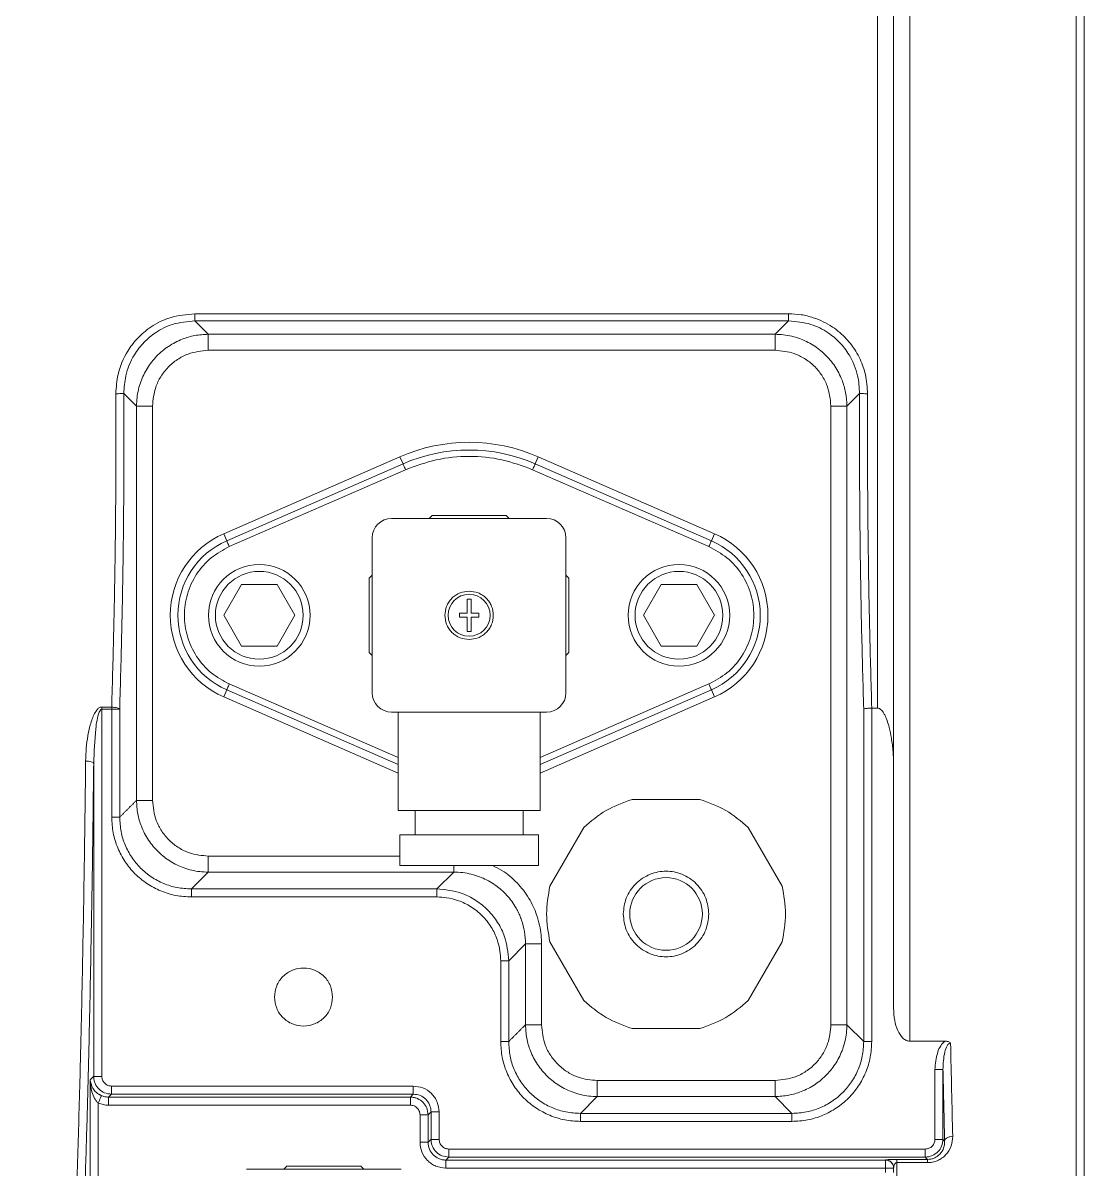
# Model space of a CAD drawing. Header units: inches. Extents: x 1132 to 1762, y 974 to 1371.
# Drawn here: x 1397.62 to 1404.2, y 1093.41 to 1100.51 of the extents above; entities that cross this region are included whole.
import ezdxf

# ---------------------------------------------------------------- set-up
doc = ezdxf.new("R2010")
doc.units = ezdxf.units.IN
doc.header["$MEASUREMENT"] = 0
doc.layers.get('0').update_dxf_attribs({"color": 1})

msp = doc.modelspace()

# ---------------------------------------------------------------- linework, layer by layer
at = {"linetype": 'Continuous', "lineweight": 15}
for p, q in [((1403.1165, 1105.4294), (1403.1165, 1094.2044)), ((1404.1465, 1105.4294), (1404.1465, 1092.2019)), ((1404.1965, 1105.4294), (1404.1965, 1092.2019)), ((1402.9165, 1096.267), (1402.9165, 1104.6394)), ((1398.6873, 1098.7097), (1402.3658, 1098.7097)), ((1398.7704, 1098.5826), (1398.6873, 1098.6658)), ((1402.3658, 1098.6658), (1398.6873, 1098.6658)), ((1402.3658, 1098.6658), (1402.2826, 1098.5826)), ((1398.7704, 1098.5826), (1402.2826, 1098.5826)), ((1402.2826, 1098.4834), (1398.7704, 1098.4834)), ((1398.3257, 1098.138), (1398.2473, 1098.2164)), ((1402.8057, 1098.2164), (1402.7273, 1098.138)), ((1398.3257, 1095.6957), (1398.3257, 1098.138)), ((1398.425, 1098.138), (1398.3257, 1098.138)), ((1398.425, 1095.6957), (1398.425, 1098.138)), ((1402.628, 1098.138), (1402.628, 1094.3057)), ((1402.7273, 1098.138), (1402.7273, 1094.3057)), ((1399.9579, 1097.8239), (1398.8659, 1097.3473)), ((1398.885, 1097.3036), (1399.977, 1097.7801)), ((1399.977, 1097.7801), (1399.9579, 1097.8239)), ((1400.796, 1097.7801), (1400.8151, 1097.8239)), ((1400.796, 1097.7801), (1401.888, 1097.3036)), ((1401.9071, 1097.3473), (1400.8151, 1097.8239)), ((1399.9929, 1097.7437), (1398.9009, 1097.2671)), ((1401.8721, 1097.2671), (1400.7801, 1097.7437)), ((1400.8665, 1097.4419), (1399.9065, 1097.4419)), ((1400.138, 1097.4419), (1400.1567, 1097.4605)), ((1400.1567, 1097.4605), (1400.6164, 1097.4605)), ((1400.6164, 1097.4605), (1400.635, 1097.4419)), ((1398.885, 1097.3036), (1398.8659, 1097.3473)), ((1401.888, 1097.3036), (1401.9071, 1097.3473)), ((1399.7865, 1097.3219), (1399.7865, 1096.3619)), ((1400.9865, 1096.3619), (1400.9865, 1097.3219)), ((1399.7678, 1097.0717), (1399.7865, 1097.0904)), ((1399.7678, 1096.612), (1399.7678, 1097.0717)), ((1400.9865, 1097.0904), (1401.0052, 1097.0717)), ((1401.0052, 1097.0717), (1401.0052, 1096.612)), ((1398.9765, 1097.0324), (1398.8665, 1096.8419)), ((1399.1965, 1097.0324), (1398.9765, 1097.0324)), ((1399.3065, 1096.8419), (1399.1965, 1097.0324)), ((1401.5765, 1097.0324), (1401.4665, 1096.8419)), ((1401.7965, 1097.0324), (1401.5765, 1097.0324)), ((1401.9065, 1096.8419), (1401.7965, 1097.0324)), ((1400.399, 1096.9419), (1400.374, 1096.9419)), ((1400.374, 1096.9419), (1400.374, 1096.8544)), ((1400.399, 1096.8544), (1400.399, 1096.9419)), ((1398.8665, 1096.8419), (1398.9765, 1096.6513)), ((1399.1965, 1096.6513), (1399.3065, 1096.8419)), ((1400.3265, 1096.8544), (1400.3265, 1096.8294)), ((1400.374, 1096.8544), (1400.3265, 1096.8544)), ((1400.4465, 1096.8544), (1400.399, 1096.8544)), ((1400.4465, 1096.8294), (1400.4465, 1096.8544)), ((1401.4665, 1096.8419), (1401.5765, 1096.6513)), ((1401.7965, 1096.6513), (1401.9065, 1096.8419)), ((1400.3265, 1096.8294), (1400.374, 1096.8294)), ((1400.374, 1096.8294), (1400.374, 1096.7419)), ((1400.399, 1096.8294), (1400.4465, 1096.8294)), ((1400.399, 1096.7419), (1400.399, 1096.8294)), ((1400.374, 1096.7419), (1400.399, 1096.7419)), ((1398.9765, 1096.6513), (1399.1965, 1096.6513)), ((1401.5765, 1096.6513), (1401.7965, 1096.6513)), ((1399.7865, 1096.5933), (1399.7678, 1096.612)), ((1401.0052, 1096.612), (1400.9865, 1096.5933)), ((1398.9009, 1096.4166), (1399.9465, 1095.9603)), ((1400.8265, 1095.9603), (1401.8721, 1096.4166)), ((1398.885, 1096.3801), (1398.8659, 1096.3364)), ((1399.9465, 1095.9169), (1398.885, 1096.3801)), ((1401.888, 1096.3801), (1400.8265, 1095.9169)), ((1401.9071, 1096.3364), (1401.888, 1096.3801)), ((1398.8659, 1096.3364), (1399.9465, 1095.8648)), ((1400.8265, 1095.8648), (1401.9071, 1096.3364)), ((1398.172, 1096.2606), (1398.1106, 1096.2606)), ((1398.1106, 1096.2606), (1398.1106, 1093.9859)), ((1398.172, 1095.5916), (1398.172, 1096.2606)), ((1398.2216, 1096.2606), (1398.2216, 1095.5916)), ((1399.9065, 1096.2419), (1400.3865, 1096.2419)), ((1400.3865, 1096.2419), (1400.8665, 1096.2419)), ((1402.8315, 1094.2016), (1402.8315, 1096.2606)), ((1402.8812, 1096.267), (1402.8811, 1094.2016)), ((1398.0606, 1095.924), (1398.0606, 1093.9859)), ((1401.3965, 1095.7014), (1401.8165, 1095.7014)), ((1399.9465, 1095.6319), (1400.8265, 1095.6319)), ((1400.887, 1095.1648), (1401.097, 1095.5285)), ((1402.116, 1095.5285), (1402.326, 1095.1648)), ((1400.8165, 1095.4819), (1399.9565, 1095.4819)), ((1399.9565, 1095.3503), (1398.7704, 1095.3503)), ((1399.9565, 1095.2919), (1400.8165, 1095.2919)), ((1400.2911, 1095.2511), (1400.2911, 1095.2919)), ((1398.6662, 1095.1469), (1398.7704, 1095.2511)), ((1400.2911, 1095.2511), (1398.7704, 1095.2511)), ((1400.1869, 1095.1469), (1400.2911, 1095.2511)), ((1398.6662, 1095.1469), (1400.1869, 1095.1469)), ((1400.1869, 1095.1469), (1400.1869, 1095.0973)), ((1400.1869, 1095.0973), (1398.6662, 1095.0973)), ((1400.7357, 1094.8064), (1400.6316, 1094.7023)), ((1400.7357, 1094.3057), (1400.7357, 1094.8064)), ((1400.835, 1094.3057), (1400.835, 1094.8064)), ((1401.097, 1094.4552), (1400.887, 1094.8189)), ((1402.326, 1094.8189), (1402.116, 1094.4552)), ((1400.582, 1094.2016), (1400.582, 1094.7023)), ((1400.6316, 1094.7023), (1400.6316, 1094.2016)), ((1401.8165, 1094.2823), (1401.3965, 1094.2823)), ((1402.8315, 1094.2016), (1402.7273, 1094.3057)), ((1403.1165, 1094.2044), (1403.3335, 1094.2044)), ((1403.3224, 1094.0282), (1403.3224, 1093.5959)), ((1398.039, 1093.9642), (1398.039, 1090.9219)), ((1398.1705, 1093.9259), (1400.0407, 1093.9259)), ((1398.1705, 1093.9259), (1398.1705, 1093.8759)), ((1402.2826, 1093.9603), (1401.1804, 1093.9603)), ((1398.1705, 1093.8759), (1398.1523, 1093.8577)), ((1398.1523, 1093.8577), (1400.0224, 1093.8577)), ((1398.1705, 1093.8759), (1400.0407, 1093.8759)), ((1400.0224, 1093.8577), (1400.0407, 1093.8759)), ((1401.0762, 1093.7569), (1401.1804, 1093.8611)), ((1402.2826, 1093.8611), (1401.1804, 1093.8611)), ((1402.3868, 1093.7569), (1402.2826, 1093.8611)), ((1398.0889, 1093.8208), (1398.0889, 1090.9219)), ((1400.0824, 1093.5776), (1400.0824, 1093.7477)), ((1400.1323, 1093.7477), (1400.1323, 1093.5776)), ((1400.2006, 1093.766), (1400.1506, 1093.766)), ((1400.1506, 1093.766), (1400.1506, 1093.5959)), ((1400.2006, 1093.766), (1400.2006, 1093.5959)), ((1401.0762, 1093.7569), (1402.3868, 1093.7569)), ((1402.3868, 1093.7073), (1401.0762, 1093.7073)), ((1400.1323, 1093.5776), (1400.0824, 1093.5776)), ((1403.2725, 1093.5959), (1403.3224, 1093.5959)), ((1403.3326, 1093.5857), (1403.3224, 1093.5959)), ((1400.2605, 1093.5359), (1403.2125, 1093.5359)), ((1400.2605, 1093.5359), (1400.2605, 1093.4859)), ((1399.238, 1093.4119), (1399.2567, 1093.4305)), ((1399.2567, 1093.4305), (1399.7164, 1093.4305)), ((1399.7164, 1093.4305), (1399.7351, 1093.4119)), ((1400.2605, 1093.4859), (1400.2423, 1093.4677)), ((1400.2423, 1093.4677), (1402.9665, 1093.4677)), ((1403.2125, 1093.4859), (1400.2605, 1093.4859)), ((1403.0365, 1093.4716), (1403.2269, 1093.4716)), ((1403.0365, 1093.4517), (1403.0365, 1093.3079)), ((1403.2269, 1093.4517), (1403.0365, 1093.4517)), ((1403.2269, 1093.4716), (1403.2125, 1093.4859)), ((1399.9665, 1093.4119), (1399.0065, 1093.4119)), ((1402.9665, 1093.4177), (1400.2423, 1093.4177)), ((1402.9665, 1093.4177), (1403.0019, 1093.4177)), ((1402.9665, 1093.3906), (1402.9665, 1093.4177))]:
    msp.add_line(p, q, dxfattribs=at)
at = {"linetype": 'Continuous', "lineweight": 15, "flags": 128}
for points in [[(1399.9929, 1097.7437), (1399.99, 1097.7504), (1399.9872, 1097.7568), (1399.9846, 1097.7628), (1399.9822, 1097.7682), (1399.9802, 1097.7728), (1399.9787, 1097.7764), (1399.9776, 1097.7788), (1399.977, 1097.7801)], [(1400.7801, 1097.7437), (1400.783, 1097.7504), (1400.7858, 1097.7568), (1400.7885, 1097.7628), (1400.7908, 1097.7682), (1400.7928, 1097.7728), (1400.7944, 1097.7764), (1400.7955, 1097.7788), (1400.796, 1097.7801)], [(1398.9009, 1097.2671), (1398.898, 1097.2738), (1398.8952, 1097.2802), (1398.8926, 1097.2863), (1398.8902, 1097.2916), (1398.8882, 1097.2962), (1398.8867, 1097.2998), (1398.8856, 1097.3023), (1398.885, 1097.3036)], [(1401.8721, 1097.2671), (1401.875, 1097.2738), (1401.8778, 1097.2802), (1401.8805, 1097.2863), (1401.8828, 1097.2916), (1401.8848, 1097.2962), (1401.8864, 1097.2998), (1401.8875, 1097.3023), (1401.888, 1097.3036)], [(1398.9009, 1096.4166), (1398.898, 1096.4099), (1398.8952, 1096.4035), (1398.8926, 1096.3974), (1398.8902, 1096.3921), (1398.8882, 1096.3875), (1398.8867, 1096.3839), (1398.8856, 1096.3815), (1398.885, 1096.3801)], [(1401.888, 1096.3801), (1401.8875, 1096.3815), (1401.8864, 1096.3839), (1401.8848, 1096.3875), (1401.8828, 1096.3921), (1401.8805, 1096.3974), (1401.8778, 1096.4035), (1401.875, 1096.4099), (1401.8721, 1096.4166)]]:
    msp.add_lwpolyline(points, dxfattribs=at)
at = {"linetype": 'Continuous', "lineweight": 15}
for centre, radius in [((1399.0865, 1096.8419), 0.315), ((1401.6865, 1096.8419), 0.315), ((1399.0865, 1096.8419), 0.272), ((1401.6865, 1096.8419), 0.272), ((1400.3865, 1096.8419), 0.13), ((1401.6065, 1094.9919), 0.225)]:
    msp.add_circle(centre, radius, dxfattribs=at)
for centre, radius, start, end in [((1400.3865, 1096.8419), 1.0715, 66.42182, 113.57818), ((1400.3865, 1096.8419), 1.0238, 66.42182, 113.57818), ((1399.9065, 1097.3219), 0.12, 90, 180), ((1400.8665, 1097.3219), 0.12, 360, 90), ((1399.0865, 1096.8419), 0.5515, 113.57818, 246.42182), ((1401.6865, 1096.8419), 0.5515, 293.57818, 66.42182), ((1399.0865, 1096.8419), 0.5038, 113.57818, 246.42182), ((1401.6865, 1096.8419), 0.5038, 293.57818, 66.42182), ((1399.9065, 1096.3619), 0.12, 180, 270), ((1400.8665, 1096.3619), 0.12, 270, 0)]:
    msp.add_arc(centre, radius, start, end, dxfattribs=at)
for points, knots in [([(1404.1965, 1105.3769), (1404.1965, 1105.3777), (1404.1965, 1105.3846), (1404.1965, 1105.3559), (1404.1965, 1105.2865), (1404.1965, 1105.1647), (1404.1965, 1104.9947), (1404.1965, 1104.7746), (1404.1965, 1104.5051), (1404.1965, 1104.1877), (1404.1965, 1103.8251), (1404.1965, 1103.4209), (1404.1965, 1102.9796), (1404.1965, 1102.5063), (1404.1965, 1102.0068), (1404.1965, 1101.4871), (1404.1965, 1100.9534), (1404.1965, 1100.4116), (1404.1965, 1099.8628), (1404.1965, 1099.3027), (1404.1965, 1098.7263), (1404.1965, 1098.1333), (1404.1965, 1097.529), (1404.1965, 1096.9191), (1404.1965, 1096.31), (1404.1965, 1095.708), (1404.1965, 1095.1198), (1404.1965, 1094.5516), (1404.1965, 1094.0094), (1404.1965, 1093.4983), (1404.1965, 1093.0235), (1404.1965, 1092.5873), (1404.1965, 1092.329), (1404.1965, 1092.2019)], [0, 0, 0, 0, 0.003976, 0.035187, 0.06712, 0.099698, 0.132834, 0.16643, 0.200379, 0.234569, 0.26888, 0.303191, 0.337381, 0.371331, 0.404927, 0.438063, 0.47064, 0.502573, 0.533784, 0.564996, 0.596929, 0.629506, 0.662642, 0.696238, 0.730188, 0.764378, 0.798689, 0.833, 0.867189, 0.901139, 0.934735, 0.967871, 1, 1, 1, 1]), ([(1403.0165, 1105.3265), (1403.0165, 1105.3274), (1403.0165, 1105.3343), (1403.0165, 1105.3045), (1403.0165, 1105.2339), (1403.0165, 1105.1141), (1403.0165, 1104.9514), (1403.0165, 1104.7461), (1403.0165, 1104.501), (1403.0165, 1104.2197), (1403.0165, 1103.9049), (1403.0165, 1103.562), (1403.0165, 1103.1925), (1403.0165, 1102.7993), (1403.0165, 1102.3804), (1403.0165, 1101.9326), (1403.0165, 1101.4575), (1403.0165, 1100.9536), (1403.0165, 1100.4273), (1403.0165, 1099.88), (1403.0165, 1099.3177), (1403.0165, 1098.7452), (1403.0165, 1098.1678), (1403.0165, 1097.5909), (1403.0165, 1097.0196), (1403.0165, 1096.4604), (1403.0165, 1095.9151), (1403.0165, 1095.3913), (1403.0165, 1094.8863), (1403.0165, 1094.5677), (1403.0165, 1094.4085)], [0, 0, 0, 0, 0.005691, 0.043215, 0.08097, 0.118841, 0.156712, 0.194466, 0.231991, 0.269176, 0.305646, 0.342118, 0.377339, 0.412561, 0.447781, 0.483003, 0.519473, 0.555945, 0.59313, 0.630655, 0.668409, 0.70628, 0.744151, 0.781906, 0.81943, 0.856615, 0.893086, 0.929558, 0.964778, 1, 1, 1, 1]), ([(1398.1977, 1098.2144), (1398.2003, 1098.2545), (1398.2063, 1098.3469), (1398.2569, 1098.4639), (1398.3308, 1098.5615), (1398.4183, 1098.6354), (1398.5395, 1098.6964), (1398.6355, 1098.705), (1398.6873, 1098.7097)], [0, 0, 0, 0, 0.155481, 0.357873, 0.483481, 0.629345, 0.799944, 1, 1, 1, 1]), ([(1398.6873, 1098.6658), (1398.6873, 1098.667), (1398.6873, 1098.6694), (1398.6873, 1098.6796), (1398.6873, 1098.6933), (1398.6873, 1098.7042), (1398.6873, 1098.7097)], [0, 0, 0, 0, 0.25, 0.5, 0.749999, 1, 1, 1, 1]), ([(1402.3658, 1098.6658), (1402.3658, 1098.667), (1402.3658, 1098.6694), (1402.3658, 1098.6796), (1402.3658, 1098.6933), (1402.3658, 1098.7042), (1402.3658, 1098.7097)], [0, 0, 0, 0, 0.25, 0.5, 0.749999, 1, 1, 1, 1]), ([(1402.3658, 1098.7097), (1402.3918, 1098.7085), (1402.4437, 1098.7062), (1402.5159, 1098.688), (1402.5811, 1098.6619), (1402.6358, 1098.6304), (1402.6835, 1098.5944), (1402.7224, 1098.5571), (1402.7554, 1098.5179), (1402.7842, 1098.4758), (1402.809, 1098.4297), (1402.8284, 1098.3813), (1402.8495, 1098.3107), (1402.8529, 1098.2545), (1402.8553, 1098.2144)], [0, 0, 0, 0, 0.100597, 0.200872, 0.286366, 0.371832, 0.444732, 0.517728, 0.58038, 0.643171, 0.715313, 0.782771, 0.845309, 1, 1, 1, 1]), ([(1398.6873, 1098.6658), (1398.6405, 1098.6616), (1398.5539, 1098.6538), (1398.4479, 1098.5999), (1398.3688, 1098.534), (1398.3013, 1098.446), (1398.2548, 1098.3366), (1398.2496, 1098.2528), (1398.2473, 1098.2164)], [0, 0, 0, 0, 0.199838, 0.369587, 0.500481, 0.640737, 0.843747, 1, 1, 1, 1]), ([(1402.8057, 1098.2164), (1402.8034, 1098.2527), (1402.7982, 1098.3362), (1402.752, 1098.4455), (1402.6848, 1098.5335), (1402.6056, 1098.5996), (1402.4995, 1098.6538), (1402.4127, 1098.6615), (1402.3658, 1098.6658)], [0, 0, 0, 0, 0.155801, 0.358238, 0.498553, 0.62946, 0.799555, 1, 1, 1, 1]), ([(1398.3257, 1098.138), (1398.3264, 1098.1555), (1398.3277, 1098.19), (1398.337, 1098.2404), (1398.3555, 1098.3028), (1398.3903, 1098.3745), (1398.4486, 1098.4493), (1398.5096, 1098.5002), (1398.5649, 1098.533), (1398.6188, 1098.5573), (1398.6875, 1098.5779), (1398.7423, 1098.581), (1398.7704, 1098.5826)], [0, 0, 0, 0, 0.075225, 0.148474, 0.219763, 0.355161, 0.488421, 0.624982, 0.694258, 0.764151, 0.879397, 1, 1, 1, 1]), ([(1398.7704, 1098.4834), (1398.7704, 1098.4955), (1398.7704, 1098.5196), (1398.7704, 1098.5509), (1398.7704, 1098.5744), (1398.7704, 1098.5799), (1398.7704, 1098.5826)], [0, 0, 0, 0, 0.250003, 0.5, 0.749999, 1, 1, 1, 1]), ([(1402.2826, 1098.5826), (1402.2826, 1098.5799), (1402.2826, 1098.5744), (1402.2826, 1098.5509), (1402.2826, 1098.5196), (1402.2826, 1098.4955), (1402.2826, 1098.4834)], [0, 0, 0, 0, 0.250001, 0.5, 0.749997, 1, 1, 1, 1]), ([(1402.2826, 1098.5826), (1402.3001, 1098.582), (1402.3346, 1098.5807), (1402.385, 1098.5714), (1402.4475, 1098.5529), (1402.5192, 1098.5181), (1402.594, 1098.4597), (1402.6449, 1098.3988), (1402.6776, 1098.3435), (1402.702, 1098.2896), (1402.7226, 1098.2209), (1402.7257, 1098.166), (1402.7273, 1098.138)], [0, 0, 0, 0, 0.075227, 0.148475, 0.219761, 0.355159, 0.488419, 0.624984, 0.694259, 0.76415, 0.879398, 1, 1, 1, 1]), ([(1398.425, 1098.138), (1398.4288, 1098.1778), (1398.435, 1098.2414), (1398.4745, 1098.3214), (1398.5196, 1098.3803), (1398.5776, 1098.428), (1398.6602, 1098.472), (1398.7276, 1098.479), (1398.7704, 1098.4834)], [0, 0, 0, 0, 0.219516, 0.350617, 0.488595, 0.628369, 0.764478, 1, 1, 1, 1]), ([(1402.628, 1098.138), (1402.6236, 1098.1807), (1402.6166, 1098.2482), (1402.5727, 1098.3307), (1402.525, 1098.3887), (1402.466, 1098.4339), (1402.3861, 1098.4734), (1402.3225, 1098.4795), (1402.2826, 1098.4834)], [0, 0, 0, 0, 0.235522, 0.371635, 0.511409, 0.649381, 0.780489, 1, 1, 1, 1]), ([(1398.172, 1096.2731), (1398.1766, 1096.4321), (1398.1859, 1096.7493), (1398.1943, 1097.2345), (1398.1988, 1097.7234), (1398.1981, 1098.0507), (1398.1977, 1098.2144)], [0, 0, 0, 0, 0.250107, 0.49899, 0.749414, 1, 1, 1, 1]), ([(1398.1977, 1098.2144), (1398.2035, 1098.2145), (1398.2156, 1098.2146), (1398.2315, 1098.215), (1398.2433, 1098.2157), (1398.246, 1098.2161), (1398.2473, 1098.2164)], [0, 0, 0, 0, 0.241621, 0.499982, 0.758365, 1, 1, 1, 1]), ([(1398.2473, 1098.2164), (1398.2477, 1098.0515), (1398.2485, 1097.7216), (1398.2439, 1097.2286), (1398.2355, 1096.7397), (1398.2262, 1096.4203), (1398.2216, 1096.2606)], [0, 0, 0, 0, 0.250544, 0.50117, 0.750566, 1, 1, 1, 1]), ([(1402.8315, 1096.2606), (1402.8268, 1096.4203), (1402.8175, 1096.7397), (1402.8092, 1097.2286), (1402.8046, 1097.7216), (1402.8053, 1098.0515), (1402.8057, 1098.2164)], [0, 0, 0, 0, 0.2493907, 0.4988017, 0.7494388, 1, 1, 1, 1]), ([(1402.8057, 1098.2164), (1402.807, 1098.2161), (1402.8097, 1098.2157), (1402.8215, 1098.215), (1402.8374, 1098.2146), (1402.8495, 1098.2145), (1402.8553, 1098.2144)], [0, 0, 0, 0, 0.241635, 0.500018, 0.758379, 1, 1, 1, 1]), ([(1402.8553, 1098.2144), (1402.855, 1098.0504), (1402.8542, 1097.7224), (1402.8589, 1097.2306), (1402.8672, 1096.7435), (1402.8766, 1096.4251), (1402.8812, 1096.267)], [0, 0, 0, 0, 0.250145, 0.500586, 0.751852, 1, 1, 1, 1]), ([(1402.7273, 1098.138), (1402.7246, 1098.138), (1402.7191, 1098.138), (1402.6956, 1098.138), (1402.6643, 1098.138), (1402.6401, 1098.138), (1402.628, 1098.138)], [0, 0, 0, 0, 0.250006, 0.500008, 0.749994, 1, 1, 1, 1]), ([(1397.5486, 1097.9514), (1397.549, 1097.781), (1397.5498, 1097.4378), (1397.5515, 1096.9226), (1397.5536, 1096.4065), (1397.556, 1095.8932), (1397.5586, 1095.4488), (1397.561, 1095.0703), (1397.5632, 1094.7528), (1397.5656, 1094.4364), (1397.5682, 1094.1225), (1397.571, 1093.8132), (1397.574, 1093.5103), (1397.5763, 1093.2953), (1397.5779, 1093.1593), (1397.5786, 1093.0971), (1397.5793, 1093.0338), (1397.5801, 1092.9696), (1397.581, 1092.9045), (1397.5818, 1092.8385), (1397.5832, 1092.7305), (1397.5853, 1092.5809), (1397.5883, 1092.3807), (1397.5917, 1092.1708), (1397.5957, 1091.9585), (1397.599, 1091.8031), (1397.6016, 1091.6971), (1397.6033, 1091.6339), (1397.6048, 1091.58), (1397.6062, 1091.5346), (1397.6076, 1091.4898), (1397.6091, 1091.4489), (1397.6105, 1091.4141), (1397.6115, 1091.3914), (1397.6122, 1091.3759), (1397.6128, 1091.3641), (1397.6134, 1091.3531), (1397.6139, 1091.3427), (1397.6145, 1091.3331), (1397.615, 1091.3241), (1397.6164, 1091.3038), (1397.6183, 1091.2805), (1397.6208, 1091.2624), (1397.6223, 1091.2604), (1397.6231, 1091.2594)], [0, 0, 0, 0, 0.048627, 0.097927, 0.147908, 0.198568, 0.249909, 0.28289, 0.316761, 0.351539, 0.387226, 0.423819, 0.461321, 0.49973, 0.508017, 0.516546, 0.525351, 0.534431, 0.543788, 0.553422, 0.563331, 0.592004, 0.622764, 0.662104, 0.704403, 0.749659, 0.76868, 0.786266, 0.802402, 0.817088, 0.830324, 0.849161, 0.863972, 0.874754, 0.880979, 0.887162, 0.893285, 0.89935, 0.905355, 0.911302, 0.917189, 0.948511, 0.974967, 1, 1, 1, 1]), ([(1400.7801, 1097.7437), (1400.7173, 1097.7668), (1400.5904, 1097.8136), (1400.3865, 1097.832), (1400.1826, 1097.8136), (1400.0557, 1097.7668), (1399.9929, 1097.7437)], [0, 0, 0, 0, 0.247333, 0.5, 0.752667, 1, 1, 1, 1]), ([(1398.9009, 1097.2671), (1398.8622, 1097.2462), (1398.783, 1097.2036), (1398.6928, 1097.0993), (1398.6353, 1096.9754), (1398.6163, 1096.8419), (1398.6353, 1096.7083), (1398.6928, 1096.5844), (1398.783, 1096.4801), (1398.8622, 1096.4375), (1398.9009, 1096.4166)], [0, 0, 0, 0, 0.122338, 0.25, 0.377662, 0.5, 0.622338, 0.75, 0.877662, 1, 1, 1, 1]), ([(1401.8721, 1096.4166), (1401.9109, 1096.4375), (1401.99, 1096.4801), (1402.0802, 1096.5844), (1402.1378, 1096.7083), (1402.1567, 1096.8419), (1402.1378, 1096.9754), (1402.0802, 1097.0993), (1401.99, 1097.2036), (1401.9109, 1097.2462), (1401.8721, 1097.2671)], [0, 0, 0, 0, 0.1223384, 0.2499985, 0.3776617, 0.5, 0.6223383, 0.7500015, 0.8776616, 1, 1, 1, 1]), ([(1400.3865, 1096.6919), (1400.3677, 1096.6939), (1400.3386, 1096.6969), (1400.3037, 1096.7156), (1400.2797, 1096.735), (1400.2602, 1096.759), (1400.2421, 1096.794), (1400.2329, 1096.8419), (1400.2421, 1096.8897), (1400.2602, 1096.9247), (1400.2797, 1096.9487), (1400.3037, 1096.9681), (1400.3386, 1096.9868), (1400.3677, 1096.9898), (1400.3865, 1096.9919)], [0, 0, 0, 0, 0.119724, 0.18418, 0.249998, 0.315822, 0.380271, 0.5, 0.619729, 0.684178, 0.750002, 0.81582, 0.880276, 1, 1, 1, 1]), ([(1400.3865, 1096.9919), (1400.4054, 1096.9898), (1400.4344, 1096.9868), (1400.4693, 1096.9681), (1400.4933, 1096.9487), (1400.5128, 1096.9247), (1400.531, 1096.8897), (1400.5401, 1096.8419), (1400.531, 1096.794), (1400.5128, 1096.759), (1400.4933, 1096.735), (1400.4693, 1096.7156), (1400.4344, 1096.6969), (1400.4054, 1096.6939), (1400.3865, 1096.6919)], [0, 0, 0, 0, 0.119732, 0.184178, 0.250003, 0.31582, 0.380273, 0.5, 0.619727, 0.68418, 0.749997, 0.815822, 0.880268, 1, 1, 1, 1]), ([(1398.0106, 1095.939), (1398.0116, 1095.9667), (1398.0134, 1096.0187), (1398.0229, 1096.0902), (1398.0345, 1096.147), (1398.0473, 1096.1905), (1398.0607, 1096.2254), (1398.0761, 1096.2508), (1398.0899, 1096.267), (1398.1012, 1096.2725), (1398.1075, 1096.2729), (1398.1106, 1096.2731)], [0, 0, 0, 0, 0.23049, 0.432872, 0.596676, 0.708866, 0.805702, 0.901818, 0.950631, 0.975453, 1, 1, 1, 1]), ([(1398.172, 1096.2731), (1398.1778, 1096.2728), (1398.1899, 1096.2721), (1398.2059, 1096.2692), (1398.2176, 1096.2651), (1398.2203, 1096.2621), (1398.2216, 1096.2606)], [0, 0, 0, 0, 0.241574, 0.50002, 0.758441, 1, 1, 1, 1]), ([(1398.1106, 1096.2606), (1398.1089, 1096.2599), (1398.1056, 1096.2587), (1398.0996, 1096.2529), (1398.0832, 1096.214), (1398.0671, 1096.1027), (1398.0632, 1095.9958), (1398.0606, 1095.924)], [0, 0, 0, 0, 0.014984, 0.030404, 0.070444, 0.374698, 1, 1, 1, 1]), ([(1398.172, 1096.2606), (1398.178, 1096.2606), (1398.1901, 1096.2606), (1398.2057, 1096.2606), (1398.2175, 1096.2606), (1398.2202, 1096.2606), (1398.2216, 1096.2606)], [0, 0, 0, 0, 0.250028, 0.500032, 0.750023, 1, 1, 1, 1]), ([(1402.8315, 1096.2606), (1402.8328, 1096.2613), (1402.8355, 1096.2629), (1402.8457, 1096.2647), (1402.856, 1096.2658), (1402.8671, 1096.2666), (1402.8758, 1096.2668), (1402.8812, 1096.267)], [0, 0, 0, 0, 0.249923, 0.499274, 0.644929, 0.776943, 1, 1, 1, 1]), ([(1403.0165, 1095.9052), (1403.0158, 1095.9364), (1403.0144, 1095.9954), (1403.0044, 1096.0763), (1402.9915, 1096.1405), (1402.9774, 1096.1887), (1402.9645, 1096.2203), (1402.9525, 1096.2412), (1402.9422, 1096.2545), (1402.9322, 1096.2627), (1402.9231, 1096.2664), (1402.9187, 1096.2668), (1402.9165, 1096.267)], [0, 0, 0, 0, 0.239366, 0.451924, 0.624657, 0.741247, 0.83755, 0.88548, 0.925615, 0.966156, 0.983528, 1, 1, 1, 1]), ([(1397.7906, 1091.2614), (1397.7917, 1091.2618), (1397.7951, 1091.2629), (1397.8006, 1091.2713), (1397.807, 1091.2848), (1397.8127, 1091.3015), (1397.8178, 1091.3195), (1397.8229, 1091.3408), (1397.8282, 1091.3664), (1397.8339, 1091.398), (1397.8395, 1091.4326), (1397.8448, 1091.4697), (1397.8499, 1091.5091), (1397.8549, 1091.5502), (1397.8618, 1091.6123), (1397.8705, 1091.7007), (1397.8809, 1091.8226), (1397.8908, 1091.9546), (1397.9002, 1092.0952), (1397.9091, 1092.2432), (1397.9176, 1092.3971), (1397.9265, 1092.5752), (1397.9358, 1092.781), (1397.9454, 1093.0182), (1397.9543, 1093.2655), (1397.9627, 1093.5213), (1397.9705, 1093.7844), (1397.9791, 1094.1088), (1397.9882, 1094.5012), (1397.9971, 1094.9681), (1398.0048, 1095.4464), (1398.0087, 1095.7755), (1398.0106, 1095.939)], [0, 0, 0, 0, 0.0109011, 0.0348435, 0.056612, 0.0762065, 0.0936269, 0.1088733, 0.1290811, 0.1489934, 0.1683088, 0.1870274, 0.2051491, 0.2226739, 0.2396018, 0.2790498, 0.3174346, 0.3547562, 0.3910146, 0.4262098, 0.4603418, 0.4934106, 0.5374755, 0.5808062, 0.6234026, 0.6652649, 0.7063932, 0.7467873, 0.8113343, 0.8750518, 0.9379402, 1, 1, 1, 1]), ([(1398.0606, 1095.924), (1398.0597, 1095.9258), (1398.0579, 1095.9297), (1398.0462, 1095.9347), (1398.0296, 1095.9382), (1398.0168, 1095.9388), (1398.0106, 1095.939)], [0, 0, 0, 0, 0.241793, 0.501748, 0.760757, 1, 1, 1, 1]), ([(1398.0606, 1095.924), (1398.0586, 1095.7567), (1398.0546, 1095.4224), (1398.049, 1095.0561), (1398.0453, 1094.8627), (1398.0445, 1094.8236)], [0, 0, 0, 0, 0.444132, 0.887424, 1, 1, 1, 1]), ([(1401.097, 1095.5285), (1401.1418, 1095.5662), (1401.2314, 1095.6416), (1401.3415, 1095.6815), (1401.3965, 1095.7014)], [0, 0, 0, 0, 0.499996, 1, 1, 1, 1]), ([(1401.8165, 1095.7014), (1401.8716, 1095.6815), (1401.9816, 1095.6416), (1402.0712, 1095.5662), (1402.116, 1095.5285)], [0, 0, 0, 0, 0.499998, 1, 1, 1, 1]), ([(1398.3257, 1095.6957), (1398.3285, 1095.6957), (1398.334, 1095.6957), (1398.3574, 1095.6957), (1398.3887, 1095.6957), (1398.4129, 1095.6957), (1398.425, 1095.6957)], [0, 0, 0, 0, 0.250006, 0.500008, 0.749994, 1, 1, 1, 1]), ([(1398.7704, 1095.2511), (1398.7529, 1095.2517), (1398.7184, 1095.253), (1398.668, 1095.2623), (1398.6056, 1095.2808), (1398.5339, 1095.3156), (1398.4591, 1095.374), (1398.4081, 1095.435), (1398.3754, 1095.4902), (1398.3511, 1095.5441), (1398.3305, 1095.6128), (1398.3273, 1095.6677), (1398.3257, 1095.6957)], [0, 0, 0, 0, 0.075227, 0.148475, 0.219761, 0.35516, 0.48842, 0.624984, 0.69426, 0.764149, 0.8794, 1, 1, 1, 1]), ([(1398.7704, 1095.3503), (1398.7306, 1095.3542), (1398.667, 1095.3603), (1398.587, 1095.3998), (1398.5281, 1095.445), (1398.4803, 1095.503), (1398.4364, 1095.5855), (1398.4294, 1095.653), (1398.425, 1095.6957)], [0, 0, 0, 0, 0.219512, 0.350612, 0.488591, 0.628366, 0.764479, 1, 1, 1, 1]), ([(1398.2216, 1095.5916), (1398.2202, 1095.5916), (1398.2175, 1095.5916), (1398.2057, 1095.5916), (1398.1901, 1095.5916), (1398.178, 1095.5916), (1398.172, 1095.5916)], [0, 0, 0, 0, 0.249977, 0.499968, 0.749972, 1, 1, 1, 1]), ([(1398.6662, 1095.0973), (1398.6337, 1095.0991), (1398.5687, 1095.1027), (1398.4751, 1095.1323), (1398.389, 1095.1777), (1398.3141, 1095.2394), (1398.2524, 1095.3143), (1398.207, 1095.4003), (1398.1774, 1095.4939), (1398.1738, 1095.559), (1398.172, 1095.5916)], [0, 0, 0, 0, 0.125641, 0.251113, 0.376016, 0.499916, 0.623853, 0.748817, 0.874302, 1, 1, 1, 1]), ([(1398.2216, 1095.5916), (1398.2233, 1095.5615), (1398.2266, 1095.5027), (1398.2532, 1095.4182), (1398.294, 1095.3416), (1398.3492, 1095.2745), (1398.4163, 1095.2193), (1398.4929, 1095.1786), (1398.5773, 1095.1519), (1398.6362, 1095.1486), (1398.6662, 1095.1469)], [0, 0, 0, 0, 0.129082, 0.252268, 0.377044, 0.500034, 0.623009, 0.747772, 0.870944, 1, 1, 1, 1]), ([(1398.7704, 1095.2511), (1398.7704, 1095.2538), (1398.7704, 1095.2593), (1398.7704, 1095.2828), (1398.7704, 1095.3141), (1398.7704, 1095.3382), (1398.7704, 1095.3503)], [0, 0, 0, 0, 0.250001, 0.5, 0.750001, 1, 1, 1, 1]), ([(1400.835, 1094.8064), (1400.8345, 1094.8248), (1400.8333, 1094.8635), (1400.8235, 1094.9239), (1400.8069, 1094.9834), (1400.7843, 1095.0392), (1400.7569, 1095.0903), (1400.7236, 1095.1393), (1400.6707, 1095.2001), (1400.6076, 1095.2559), (1400.5506, 1095.2824), (1400.5304, 1095.2919)], [0, 0, 0, 0, 0.091111, 0.191919, 0.302595, 0.396421, 0.490134, 0.589676, 0.68905, 0.889877, 1, 1, 1, 1]), ([(1400.2911, 1095.2511), (1400.3097, 1095.2505), (1400.3463, 1095.2493), (1400.3997, 1095.2392), (1400.4651, 1095.219), (1400.5395, 1095.1811), (1400.6144, 1095.1188), (1400.6604, 1095.0594), (1400.6864, 1095.0132), (1400.7001, 1094.9841), (1400.7166, 1094.9412), (1400.7323, 1094.882), (1400.7346, 1094.8319), (1400.7357, 1094.8064)], [0, 0, 0, 0, 0.0797, 0.157155, 0.232409, 0.373278, 0.511965, 0.647345, 0.693092, 0.739127, 0.785459, 0.890537, 1, 1, 1, 1]), ([(1401.3415, 1094.9919), (1401.3451, 1095.0252), (1401.3505, 1095.0765), (1401.3836, 1095.1382), (1401.4178, 1095.1806), (1401.4602, 1095.215), (1401.5219, 1095.247), (1401.6065, 1095.2633), (1401.6911, 1095.247), (1401.7528, 1095.215), (1401.7953, 1095.1806), (1401.8295, 1095.1382), (1401.8625, 1095.0765), (1401.868, 1095.0252), (1401.8715, 1094.9919)], [0, 0, 0, 0, 0.119728, 0.184182, 0.250001, 0.31582, 0.380269, 0.499998, 0.619727, 0.684182, 0.75, 0.81582, 0.880271, 1, 1, 1, 1]), ([(1398.6662, 1095.1469), (1398.6662, 1095.1455), (1398.6662, 1095.1428), (1398.6662, 1095.1311), (1398.6662, 1095.1154), (1398.6662, 1095.1033), (1398.6662, 1095.0973)], [0, 0, 0, 0, 0.250001, 0.5, 0.749997, 1, 1, 1, 1]), ([(1400.1869, 1095.1469), (1400.238, 1095.1419), (1400.3226, 1095.1336), (1400.4283, 1095.0799), (1400.5055, 1095.018), (1400.5663, 1094.9407), (1400.6186, 1094.8362), (1400.6267, 1094.7527), (1400.6316, 1094.7023)], [0, 0, 0, 0, 0.21904, 0.362471, 0.503442, 0.642369, 0.783772, 1, 1, 1, 1]), ([(1400.887, 1094.8189), (1400.8768, 1094.8766), (1400.8563, 1094.9919), (1400.8768, 1095.1071), (1400.887, 1095.1648)], [0, 0, 0, 0, 0.499999, 1, 1, 1, 1]), ([(1402.326, 1095.1648), (1402.3363, 1095.1071), (1402.3568, 1094.9919), (1402.3363, 1094.8766), (1402.326, 1094.8189)], [0, 0, 0, 0, 0.500001, 1, 1, 1, 1]), ([(1400.582, 1094.7023), (1400.5811, 1094.7224), (1400.5791, 1094.7672), (1400.5607, 1094.8383), (1400.5252, 1094.9133), (1400.4704, 1094.983), (1400.412, 1095.0298), (1400.3606, 1095.0583), (1400.3108, 1095.0791), (1400.2526, 1095.0944), (1400.2071, 1095.0964), (1400.1869, 1095.0973)], [0, 0, 0, 0, 0.097257, 0.216738, 0.352354, 0.496461, 0.641849, 0.711068, 0.780437, 0.90225, 1, 1, 1, 1]), ([(1401.8715, 1094.9919), (1401.868, 1094.9585), (1401.8625, 1094.9072), (1401.8295, 1094.8455), (1401.7953, 1094.8031), (1401.7528, 1094.7687), (1401.6911, 1094.7367), (1401.6065, 1094.7205), (1401.5219, 1094.7367), (1401.4602, 1094.7687), (1401.4178, 1094.8031), (1401.3836, 1094.8455), (1401.3505, 1094.9072), (1401.3451, 1094.9585), (1401.3415, 1094.9919)], [0, 0, 0, 0, 0.119728, 0.18418, 0.25, 0.315818, 0.380273, 0.500002, 0.619731, 0.684181, 0.749999, 0.815819, 0.880273, 1, 1, 1, 1]), ([(1398.0445, 1094.8236), (1398.0423, 1094.7062), (1398.0372, 1094.4316), (1398.0277, 1094.0248), (1398.0164, 1093.6032), (1398.0038, 1093.2096), (1397.9902, 1092.8456), (1397.9757, 1092.5134), (1397.9603, 1092.2148), (1397.9441, 1091.952), (1397.9272, 1091.7263), (1397.9097, 1091.5396), (1397.8917, 1091.3928), (1397.8734, 1091.2878), (1397.8548, 1091.2216), (1397.8424, 1091.2134), (1397.8361, 1091.2094)], [0, 0, 0, 0, 0.054329, 0.12707, 0.199696, 0.272258, 0.344812, 0.417352, 0.489968, 0.56262, 0.63539, 0.708128, 0.781021, 0.853952, 0.926928, 1, 1, 1, 1]), ([(1400.7357, 1094.8064), (1400.7385, 1094.8064), (1400.744, 1094.8064), (1400.7674, 1094.8064), (1400.7987, 1094.8064), (1400.8229, 1094.8064), (1400.835, 1094.8064)], [0, 0, 0, 0, 0.2500075, 0.5000099, 0.750025, 1, 1, 1, 1]), ([(1399.1806, 1094.4773), (1399.1833, 1094.5008), (1399.1887, 1094.548), (1399.2303, 1094.6079), (1399.2898, 1094.6479), (1399.3606, 1094.662), (1399.4313, 1094.6479), (1399.4908, 1094.6079), (1399.5325, 1094.548), (1399.5379, 1094.5008), (1399.5406, 1094.4773)], [0, 0, 0, 0, 0.125001, 0.249997, 0.375001, 0.500001, 0.625001, 0.749998, 0.874999, 1, 1, 1, 1]), ([(1400.6316, 1094.7023), (1400.6302, 1094.7023), (1400.6275, 1094.7023), (1400.6157, 1094.7023), (1400.6001, 1094.7023), (1400.588, 1094.7023), (1400.582, 1094.7023)], [0, 0, 0, 0, 0.250008, 0.50001, 0.750025, 1, 1, 1, 1]), ([(1399.5406, 1094.4773), (1399.5379, 1094.4537), (1399.5325, 1094.4066), (1399.4908, 1094.3467), (1399.4313, 1094.3067), (1399.3606, 1094.2926), (1399.2898, 1094.3067), (1399.2303, 1094.3467), (1399.1887, 1094.4066), (1399.1833, 1094.4537), (1399.1806, 1094.4773)], [0, 0, 0, 0, 0.124999, 0.250002, 0.374998, 0.499999, 0.625, 0.750003, 0.875001, 1, 1, 1, 1]), ([(1401.3965, 1094.2823), (1401.3415, 1094.3022), (1401.2314, 1094.3421), (1401.1418, 1094.4175), (1401.097, 1094.4552)], [0, 0, 0, 0, 0.500003, 1, 1, 1, 1]), ([(1402.116, 1094.4552), (1402.0712, 1094.4175), (1401.9816, 1094.3421), (1401.8716, 1094.3022), (1401.8165, 1094.2823)], [0, 0, 0, 0, 0.500003, 1, 1, 1, 1]), ([(1403.1165, 1094.2044), (1403.1128, 1094.2046), (1403.1053, 1094.2051), (1403.0902, 1094.2104), (1403.0647, 1094.2288), (1403.039, 1094.2719), (1403.0201, 1094.3356), (1403.0178, 1094.3829), (1403.0165, 1094.4085)], [0, 0, 0, 0, 0.045183, 0.09138, 0.193929, 0.42257, 0.688255, 1, 1, 1, 1]), ([(1400.7357, 1094.3057), (1400.7385, 1094.3057), (1400.744, 1094.3057), (1400.7674, 1094.3057), (1400.7987, 1094.3057), (1400.8229, 1094.3057), (1400.835, 1094.3057)], [0, 0, 0, 0, 0.2500075, 0.5000099, 0.750025, 1, 1, 1, 1]), ([(1401.1804, 1093.8611), (1401.1629, 1093.8617), (1401.1284, 1093.863), (1401.078, 1093.8723), (1401.0156, 1093.8908), (1400.9439, 1093.9256), (1400.8691, 1093.984), (1400.8181, 1094.045), (1400.7854, 1094.1002), (1400.7611, 1094.1541), (1400.7405, 1094.2228), (1400.7373, 1094.2777), (1400.7357, 1094.3057)], [0, 0, 0, 0, 0.07522, 0.148475, 0.219762, 0.35516, 0.48842, 0.624981, 0.694257, 0.764147, 0.879399, 1, 1, 1, 1]), ([(1401.1804, 1093.9603), (1401.1406, 1093.9642), (1401.077, 1093.9703), (1400.997, 1094.0098), (1400.9381, 1094.055), (1400.8903, 1094.113), (1400.8464, 1094.1955), (1400.8394, 1094.263), (1400.835, 1094.3057)], [0, 0, 0, 0, 0.219512, 0.350612, 0.488591, 0.628365, 0.764479, 1, 1, 1, 1]), ([(1402.628, 1094.3057), (1402.6242, 1094.2659), (1402.6181, 1094.2023), (1402.5786, 1094.1223), (1402.5334, 1094.0634), (1402.4754, 1094.0157), (1402.3929, 1093.9717), (1402.3254, 1093.9647), (1402.2826, 1093.9603)], [0, 0, 0, 0, 0.219516, 0.350616, 0.488595, 0.628369, 0.764478, 1, 1, 1, 1]), ([(1402.7273, 1094.3057), (1402.7267, 1094.2882), (1402.7254, 1094.2537), (1402.716, 1094.2033), (1402.6975, 1094.1409), (1402.6627, 1094.0692), (1402.6044, 1093.9944), (1402.5434, 1093.9435), (1402.4882, 1093.9107), (1402.4342, 1093.8864), (1402.3656, 1093.8658), (1402.3107, 1093.8627), (1402.2826, 1093.8611)], [0, 0, 0, 0, 0.075225, 0.148475, 0.219762, 0.355161, 0.488422, 0.624982, 0.694258, 0.764151, 0.879397, 1, 1, 1, 1]), ([(1402.7273, 1094.3057), (1402.7246, 1094.3057), (1402.7191, 1094.3057), (1402.6956, 1094.3057), (1402.6643, 1094.3057), (1402.6401, 1094.3057), (1402.628, 1094.3057)], [0, 0, 0, 0, 0.250006, 0.500008, 0.749994, 1, 1, 1, 1]), ([(1400.6316, 1094.2016), (1400.6302, 1094.2016), (1400.6275, 1094.2016), (1400.6157, 1094.2016), (1400.6001, 1094.2016), (1400.588, 1094.2016), (1400.582, 1094.2016)], [0, 0, 0, 0, 0.250008, 0.50001, 0.750025, 1, 1, 1, 1]), ([(1401.0762, 1093.7073), (1401.0437, 1093.7091), (1400.9787, 1093.7127), (1400.8851, 1093.7423), (1400.799, 1093.7877), (1400.7241, 1093.8494), (1400.6624, 1093.9243), (1400.617, 1094.0103), (1400.5874, 1094.1039), (1400.5838, 1094.169), (1400.582, 1094.2016)], [0, 0, 0, 0, 0.1256415, 0.2511135, 0.3760111, 0.4999164, 0.6238488, 0.7488174, 0.874302, 1, 1, 1, 1]), ([(1400.6316, 1094.2016), (1400.6333, 1094.1715), (1400.6366, 1094.1127), (1400.6633, 1094.0282), (1400.704, 1093.9516), (1400.7592, 1093.8845), (1400.8263, 1093.8293), (1400.9029, 1093.7886), (1400.9873, 1093.7619), (1401.0462, 1093.7586), (1401.0762, 1093.7569)], [0, 0, 0, 0, 0.129082, 0.252269, 0.377043, 0.500033, 0.623014, 0.747771, 0.870943, 1, 1, 1, 1]), ([(1402.3868, 1093.7569), (1402.4169, 1093.7586), (1402.4757, 1093.7619), (1402.5602, 1093.7886), (1402.6368, 1093.8293), (1402.7039, 1093.8845), (1402.7591, 1093.9516), (1402.7998, 1094.0282), (1402.8265, 1094.1127), (1402.8298, 1094.1715), (1402.8315, 1094.2016)], [0, 0, 0, 0, 0.12909, 0.252271, 0.377047, 0.500039, 0.623014, 0.747773, 0.870947, 1, 1, 1, 1]), ([(1402.8811, 1094.2016), (1402.8793, 1094.169), (1402.8757, 1094.104), (1402.8461, 1094.0104), (1402.8007, 1093.9244), (1402.739, 1093.8495), (1402.6641, 1093.7878), (1402.5781, 1093.7423), (1402.4844, 1093.7127), (1402.4194, 1093.7091), (1402.3868, 1093.7073)], [0, 0, 0, 0, 0.125638, 0.251112, 0.376013, 0.499913, 0.623846, 0.748815, 0.874298, 1, 1, 1, 1]), ([(1402.8315, 1094.2016), (1402.8328, 1094.2016), (1402.8356, 1094.2016), (1402.8473, 1094.2016), (1402.863, 1094.2016), (1402.875, 1094.2016), (1402.8811, 1094.2016)], [0, 0, 0, 0, 0.250006, 0.500006, 0.749963, 1, 1, 1, 1]), ([(1403.2725, 1094.0282), (1403.2753, 1094.0644), (1403.2794, 1094.1154), (1403.3051, 1094.1751), (1403.3244, 1094.195), (1403.3335, 1094.2044)], [0, 0, 0, 0, 0.566696, 0.796508, 1, 1, 1, 1]), ([(1403.3224, 1094.0282), (1403.3238, 1094.0648), (1403.3256, 1094.1152), (1403.3427, 1094.169), (1403.3553, 1094.1866), (1403.3634, 1094.192), (1403.3675, 1094.1924), (1403.3695, 1094.1926)], [0, 0, 0, 0, 0.613576, 0.844493, 0.932659, 0.968356, 1, 1, 1, 1]), ([(1403.3695, 1094.1926), (1403.3673, 1094.1944), (1403.3626, 1094.1979), (1403.3507, 1094.2031), (1403.3405, 1094.2039), (1403.3335, 1094.2044)], [0, 0, 0, 0, 0.22856, 0.471382, 1, 1, 1, 1]), ([(1403.3695, 1094.1926), (1403.3716, 1094.0943), (1403.3757, 1093.8974), (1403.3803, 1093.709), (1403.3826, 1093.6147)], [0, 0, 0, 0, 0.499223, 1, 1, 1, 1]), ([(1403.2725, 1094.0282), (1403.2789, 1094.0282), (1403.2917, 1094.0282), (1403.308, 1094.0282), (1403.3196, 1094.0282), (1403.3215, 1094.0282), (1403.3224, 1094.0282)], [0, 0, 0, 0, 0.2500116, 0.4999812, 0.7499877, 1, 1, 1, 1]), ([(1398.039, 1093.9642), (1398.042, 1093.9473), (1398.0467, 1093.9207), (1398.0706, 1093.8904), (1398.0874, 1093.8787), (1398.0928, 1093.875)], [0, 0, 0, 0, 0.54392, 0.854917, 1, 1, 1, 1]), ([(1398.0889, 1093.8208), (1398.0849, 1093.8247), (1398.076, 1093.8335), (1398.0614, 1093.8565), (1398.0439, 1093.9001), (1398.0409, 1093.9392), (1398.039, 1093.9642)], [0, 0, 0, 0, 0.103806, 0.22859, 0.507026, 1, 1, 1, 1]), ([(1398.1106, 1093.9859), (1398.1042, 1093.9859), (1398.0914, 1093.9859), (1398.0751, 1093.9859), (1398.0634, 1093.9859), (1398.0616, 1093.9859), (1398.0606, 1093.9859)], [0, 0, 0, 0, 0.2500021, 0.5000139, 0.750011, 1, 1, 1, 1]), ([(1398.0606, 1093.9859), (1398.0611, 1093.9783), (1398.062, 1093.9632), (1398.0712, 1093.9353), (1398.0916, 1093.9057), (1398.1277, 1093.8809), (1398.156, 1093.8776), (1398.1705, 1093.8759)], [0, 0, 0, 0, 0.132646, 0.261894, 0.509048, 0.747625, 1, 1, 1, 1]), ([(1398.1106, 1093.9859), (1398.1115, 1093.9781), (1398.1128, 1093.9662), (1398.1205, 1093.9521), (1398.1283, 1093.9427), (1398.1379, 1093.9351), (1398.1517, 1093.9279), (1398.1631, 1093.9267), (1398.1705, 1093.9259)], [0, 0, 0, 0, 0.247388, 0.377616, 0.507892, 0.636138, 0.764791, 1, 1, 1, 1]), ([(1400.0407, 1093.9259), (1400.0611, 1093.9236), (1400.1024, 1093.919), (1400.147, 1093.8886), (1400.174, 1093.8561), (1400.1948, 1093.8187), (1400.1983, 1093.787), (1400.2006, 1093.766)], [0, 0, 0, 0, 0.243484, 0.493776, 0.621762, 0.750194, 1, 1, 1, 1]), ([(1400.0407, 1093.9259), (1400.0407, 1093.9195), (1400.0407, 1093.9067), (1400.0407, 1093.8904), (1400.0407, 1093.8788), (1400.0407, 1093.8769), (1400.0407, 1093.8759)], [0, 0, 0, 0, 0.2500068, 0.4999975, 0.7499994, 1, 1, 1, 1]), ([(1401.1804, 1093.8611), (1401.1804, 1093.8638), (1401.1804, 1093.8693), (1401.1804, 1093.8928), (1401.1804, 1093.9241), (1401.1804, 1093.9482), (1401.1804, 1093.9603)], [0, 0, 0, 0, 0.250001, 0.5, 0.750005, 1, 1, 1, 1]), ([(1402.2826, 1093.8611), (1402.2826, 1093.8638), (1402.2826, 1093.8693), (1402.2826, 1093.8928), (1402.2826, 1093.9241), (1402.2826, 1093.9482), (1402.2826, 1093.9603)], [0, 0, 0, 0, 0.250001, 0.5, 0.750005, 1, 1, 1, 1]), ([(1398.1087, 1093.8666), (1398.1083, 1093.8658), (1398.1076, 1093.864), (1398.1029, 1093.8533), (1398.0964, 1093.8381), (1398.0914, 1093.8264), (1398.0889, 1093.8208)], [0, 0, 0, 0, 0.2402783, 0.4994353, 0.7588827, 1, 1, 1, 1]), ([(1398.1087, 1093.8666), (1398.1156, 1093.8641), (1398.1296, 1093.8588), (1398.1446, 1093.8581), (1398.1523, 1093.8577)], [0, 0, 0, 0, 0.489059, 1, 1, 1, 1]), ([(1398.1523, 1093.8077), (1398.1523, 1093.8141), (1398.1523, 1093.8269), (1398.1523, 1093.8432), (1398.1523, 1093.8548), (1398.1523, 1093.8567), (1398.1523, 1093.8577)], [0, 0, 0, 0, 0.250006, 0.500008, 0.75, 1, 1, 1, 1]), ([(1400.0224, 1093.8577), (1400.03, 1093.8572), (1400.045, 1093.8563), (1400.073, 1093.8471), (1400.1026, 1093.8267), (1400.1273, 1093.7906), (1400.1306, 1093.7623), (1400.1323, 1093.7477)], [0, 0, 0, 0, 0.132634, 0.261897, 0.509035, 0.747618, 1, 1, 1, 1]), ([(1400.0224, 1093.8577), (1400.0224, 1093.8567), (1400.0224, 1093.8548), (1400.0224, 1093.8432), (1400.0224, 1093.8269), (1400.0224, 1093.8141), (1400.0224, 1093.8077)], [0, 0, 0, 0, 0.25, 0.499992, 0.749994, 1, 1, 1, 1]), ([(1400.0407, 1093.8759), (1400.0553, 1093.8743), (1400.0838, 1093.871), (1400.1199, 1093.846), (1400.1402, 1093.8164), (1400.1493, 1093.7886), (1400.1502, 1093.7736), (1400.1506, 1093.766)], [0, 0, 0, 0, 0.253645, 0.493756, 0.739284, 0.867876, 1, 1, 1, 1]), ([(1398.1523, 1093.8077), (1398.1414, 1093.8082), (1398.1196, 1093.8093), (1398.0992, 1093.817), (1398.0889, 1093.8208)], [0, 0, 0, 0, 0.499936, 1, 1, 1, 1]), ([(1400.0824, 1093.7477), (1400.0816, 1093.7551), (1400.0804, 1093.7666), (1400.0732, 1093.7804), (1400.0656, 1093.7899), (1400.0562, 1093.7978), (1400.0421, 1093.8055), (1400.0302, 1093.8068), (1400.0224, 1093.8077)], [0, 0, 0, 0, 0.235213, 0.363644, 0.492124, 0.622169, 0.752618, 1, 1, 1, 1]), ([(1400.1323, 1093.7477), (1400.1314, 1093.7477), (1400.1295, 1093.7477), (1400.1179, 1093.7477), (1400.1016, 1093.7477), (1400.0888, 1093.7477), (1400.0824, 1093.7477)], [0, 0, 0, 0, 0.249989, 0.4999861, 0.7499979, 1, 1, 1, 1]), ([(1401.0762, 1093.7569), (1401.0762, 1093.7555), (1401.0762, 1093.7528), (1401.0762, 1093.7411), (1401.0762, 1093.7254), (1401.0762, 1093.7133), (1401.0762, 1093.7073)], [0, 0, 0, 0, 0.249999, 0.499999, 0.749997, 1, 1, 1, 1]), ([(1402.3868, 1093.7569), (1402.3868, 1093.7555), (1402.3868, 1093.7528), (1402.3868, 1093.7411), (1402.3868, 1093.7254), (1402.3868, 1093.7133), (1402.3868, 1093.7073)], [0, 0, 0, 0, 0.249999, 0.499999, 0.749997, 1, 1, 1, 1]), ([(1400.2423, 1093.4177), (1400.2213, 1093.42), (1400.1896, 1093.4235), (1400.1522, 1093.4443), (1400.1197, 1093.4712), (1400.0892, 1093.5159), (1400.0846, 1093.5572), (1400.0824, 1093.5776)], [0, 0, 0, 0, 0.24981, 0.378238, 0.506234, 0.756505, 1, 1, 1, 1]), ([(1400.1323, 1093.5776), (1400.134, 1093.563), (1400.1373, 1093.5345), (1400.1623, 1093.4984), (1400.1919, 1093.4781), (1400.2197, 1093.469), (1400.2347, 1093.4681), (1400.2423, 1093.4677)], [0, 0, 0, 0, 0.253639, 0.493765, 0.739271, 0.867876, 1, 1, 1, 1]), ([(1400.1506, 1093.5959), (1400.1511, 1093.5883), (1400.152, 1093.5732), (1400.1612, 1093.5453), (1400.1816, 1093.5157), (1400.2177, 1093.4909), (1400.246, 1093.4876), (1400.2605, 1093.4859)], [0, 0, 0, 0, 0.132647, 0.261893, 0.509028, 0.747601, 1, 1, 1, 1]), ([(1400.2006, 1093.5959), (1400.1942, 1093.5959), (1400.1814, 1093.5959), (1400.1651, 1093.5959), (1400.1534, 1093.5959), (1400.1516, 1093.5959), (1400.1506, 1093.5959)], [0, 0, 0, 0, 0.2500116, 0.4999812, 0.7499877, 1, 1, 1, 1]), ([(1400.2006, 1093.5959), (1400.2014, 1093.5881), (1400.2028, 1093.5762), (1400.2105, 1093.5621), (1400.2183, 1093.5527), (1400.2279, 1093.5451), (1400.2417, 1093.5379), (1400.2531, 1093.5367), (1400.2605, 1093.5359)], [0, 0, 0, 0, 0.247395, 0.377631, 0.507896, 0.636149, 0.764794, 1, 1, 1, 1]), ([(1403.2125, 1093.5359), (1403.2203, 1093.5368), (1403.2322, 1093.5381), (1403.2463, 1093.5459), (1403.2557, 1093.5537), (1403.2632, 1093.5632), (1403.2705, 1093.577), (1403.2717, 1093.5885), (1403.2725, 1093.5959)], [0, 0, 0, 0, 0.247373, 0.377626, 0.507899, 0.636135, 0.764796, 1, 1, 1, 1]), ([(1403.3224, 1093.5959), (1403.3207, 1093.5813), (1403.3174, 1093.553), (1403.2927, 1093.5169), (1403.2631, 1093.4965), (1403.2351, 1093.4873), (1403.2201, 1093.4864), (1403.2125, 1093.4859)], [0, 0, 0, 0, 0.252376, 0.490953, 0.738108, 0.867342, 1, 1, 1, 1]), ([(1403.3826, 1093.6147), (1403.381, 1093.5945), (1403.3778, 1093.5534), (1403.3489, 1093.5069), (1403.3155, 1093.4781), (1403.2876, 1093.4629), (1403.2578, 1093.4534), (1403.2371, 1093.4522), (1403.2269, 1093.4517)], [0, 0, 0, 0, 0.262189, 0.535684, 0.663177, 0.781172, 0.891471, 1, 1, 1, 1]), ([(1403.2269, 1093.4716), (1403.2339, 1093.472), (1403.2483, 1093.4728), (1403.2688, 1093.4796), (1403.2879, 1093.4903), (1403.3109, 1093.5108), (1403.3299, 1093.5434), (1403.3317, 1093.5716), (1403.3326, 1093.5857)], [0, 0, 0, 0, 0.09678, 0.198204, 0.309337, 0.436117, 0.719738, 1, 1, 1, 1]), ([(1403.3326, 1093.5857), (1403.3334, 1093.5893), (1403.3347, 1093.5948), (1403.341, 1093.6014), (1403.3475, 1093.606), (1403.3554, 1093.6098), (1403.3669, 1093.6135), (1403.3764, 1093.6142), (1403.3826, 1093.6147)], [0, 0, 0, 0, 0.239847, 0.368603, 0.499993, 0.631398, 0.760141, 1, 1, 1, 1]), ([(1403.2125, 1093.5359), (1403.2125, 1093.5295), (1403.2125, 1093.5167), (1403.2125, 1093.5004), (1403.2125, 1093.4888), (1403.2125, 1093.4869), (1403.2125, 1093.4859)], [0, 0, 0, 0, 0.250006, 0.500008, 0.75, 1, 1, 1, 1]), ([(1400.2423, 1093.4677), (1400.2423, 1093.4667), (1400.2423, 1093.4648), (1400.2423, 1093.4532), (1400.2423, 1093.4369), (1400.2423, 1093.4241), (1400.2423, 1093.4177)], [0, 0, 0, 0, 0.2500006, 0.5000025, 0.7499932, 1, 1, 1, 1]), ([(1403.0165, 1093.4184), (1403.0158, 1093.425), (1403.0143, 1093.4381), (1403.0027, 1093.4546), (1402.9862, 1093.4662), (1402.9731, 1093.4677), (1402.9665, 1093.4684)], [0, 0, 0, 0, 0.249983, 0.499969, 0.750001, 1, 1, 1, 1]), ([(1402.9665, 1093.4677), (1402.9665, 1093.4667), (1402.9665, 1093.4648), (1402.9665, 1093.4532), (1402.9665, 1093.4369), (1402.9665, 1093.4241), (1402.9665, 1093.4177)], [0, 0, 0, 0, 0.2500006, 0.5000025, 0.7499932, 1, 1, 1, 1]), ([(1403.0165, 1093.4177), (1403.0158, 1093.4242), (1403.0143, 1093.4373), (1403.0027, 1093.4539), (1402.9862, 1093.4654), (1402.9731, 1093.4669), (1402.9665, 1093.4677)], [0, 0, 0, 0, 0.249997, 0.49997, 0.750002, 1, 1, 1, 1]), ([(1402.9697, 1093.4692), (1402.97, 1093.4693), (1402.9714, 1093.4698), (1402.98, 1093.4703), (1402.9928, 1093.4709), (1403.0055, 1093.4713), (1403.0201, 1093.4715), (1403.0312, 1093.4715), (1403.0365, 1093.4716)], [0, 0, 0, 0, 0.067775, 0.370209, 0.527641, 0.67799, 0.843042, 1, 1, 1, 1]), ([(1403.0365, 1093.4517), (1403.0358, 1093.4516), (1403.0344, 1093.4515), (1403.0314, 1093.4507), (1403.0255, 1093.4472), (1403.0181, 1093.4362), (1403.0172, 1093.4257), (1403.0165, 1093.4184)], [0, 0, 0, 0, 0.030844, 0.0648128, 0.1490813, 0.4078029, 1, 1, 1, 1]), ([(1403.0365, 1093.4517), (1403.0365, 1093.4545), (1403.0365, 1093.4601), (1403.0365, 1093.4663), (1403.0365, 1093.4705), (1403.0365, 1093.4712), (1403.0365, 1093.4716)], [0, 0, 0, 0, 0.250009, 0.499998, 0.750002, 1, 1, 1, 1]), ([(1403.2269, 1093.4716), (1403.2269, 1093.4712), (1403.2269, 1093.4705), (1403.2269, 1093.4663), (1403.2269, 1093.4601), (1403.2269, 1093.4545), (1403.2269, 1093.4517)], [0, 0, 0, 0, 0.249998, 0.500002, 0.749991, 1, 1, 1, 1]), ([(1403.0019, 1093.4177), (1403.0041, 1093.4177), (1403.0084, 1093.4177), (1403.013, 1093.4177), (1403.016, 1093.4177), (1403.0163, 1093.4177), (1403.0165, 1093.4177)], [0, 0, 0, 0, 0.250014, 0.499995, 0.74999, 1, 1, 1, 1])]:
    msp.add_open_spline(points, degree=3, knots=knots, dxfattribs=at)
for points in [[(1398.1106, 1096.2731), (1398.172, 1096.2731)], [(1398.1106, 1096.2731), (1398.1106, 1096.2606)], [(1398.172, 1096.2606), (1398.172, 1096.2731)], [(1399.9465, 1096.2419), (1399.9465, 1095.6319)], [(1400.8265, 1095.6319), (1400.8265, 1096.2419)], [(1402.8812, 1096.267), (1402.9165, 1096.267)], [(1398.2216, 1095.5916), (1398.3257, 1095.6957)], [(1400.0515, 1095.6319), (1400.0515, 1095.4819)], [(1400.7215, 1095.4819), (1400.7215, 1095.6319)], [(1399.9565, 1095.4819), (1399.9565, 1095.2919)], [(1400.8165, 1095.2919), (1400.8165, 1095.4819)], [(1400.6316, 1094.2016), (1400.7357, 1094.3057)], [(1403.2725, 1093.5959), (1403.2725, 1094.0282)], [(1403.3326, 1093.5857), (1403.3224, 1094.0282)], [(1398.0606, 1093.9859), (1398.039, 1093.9642)], [(1398.0928, 1093.875), (1398.1087, 1093.8666)], [(1400.0224, 1093.8077), (1398.1523, 1093.8077)], [(1400.1506, 1093.766), (1400.1323, 1093.7477)], [(1400.1506, 1093.5959), (1400.1323, 1093.5776)], [(1402.9665, 1093.4684), (1402.9697, 1093.4692)], [(1402.9665, 1093.4677), (1402.9665, 1093.4684)], [(1403.0165, 1093.4184), (1403.0165, 1093.3906)]]:
    msp.add_open_spline(points, degree=1, dxfattribs=at)

doc.saveas('drawing.dxf')
